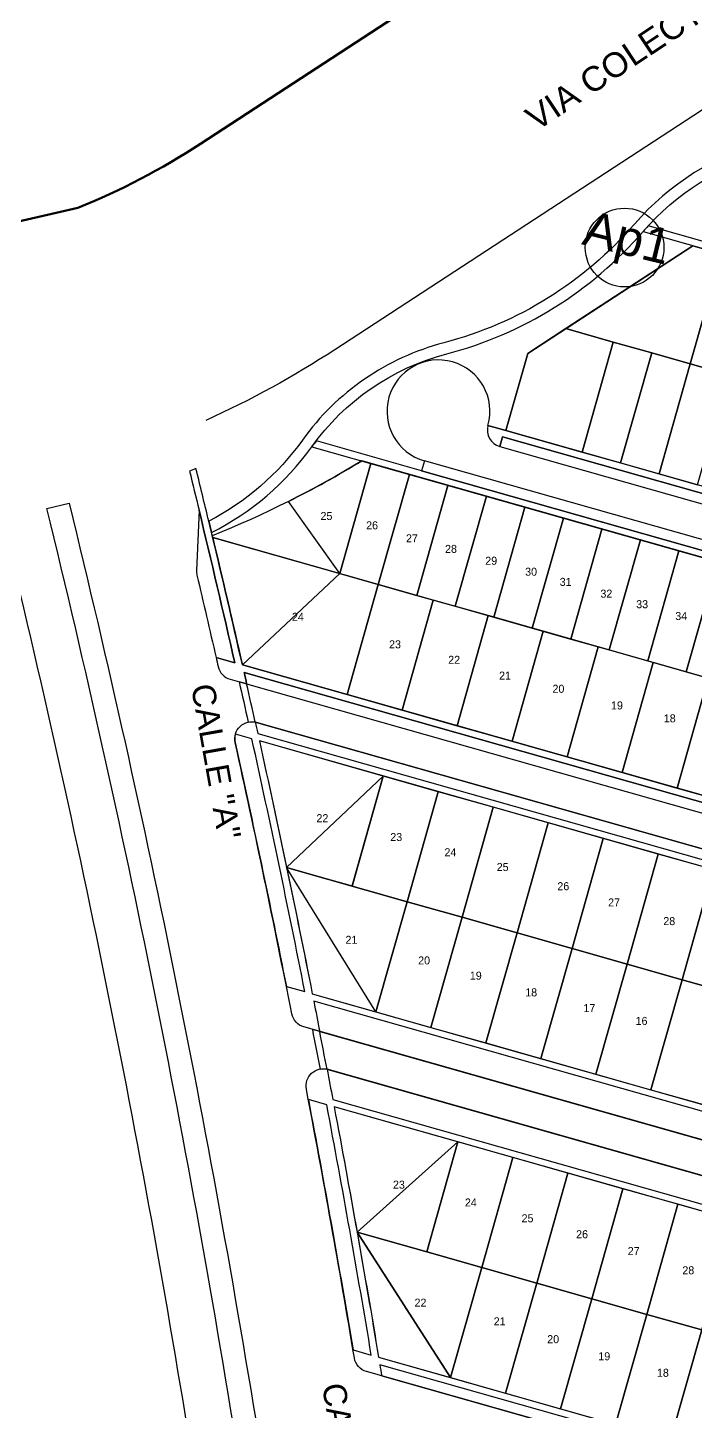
# Model space of a CAD drawing. Header units: millimetres. Extents: x 547073 to 557369, y 9424164 to 9429566.
# Drawn here: x 548537.2 to 548654, y 9428675.1 to 9428917 of the extents above; entities that cross this region are included whole.
import ezdxf

# ---------------------------------------------------------------- set-up
doc = ezdxf.new("R2010")
doc.units = ezdxf.units.MM
for name, color, linetype, lineweight in [('MANZANAS', 1, 'Continuous', 30), ('polilinea lote', 201, 'Continuous', 25), ('trazado manzanas', 6, 'Continuous', 25)]:
    doc.layers.add(name, color=color, linetype=linetype, lineweight=lineweight)
for name, color, linetype in [('NUMERACION', 1, 'Continuous'), ('TEXTO-CATASTRO', 12, 'Continuous'), ('trazado vias 2', 9, 'Continuous')]:
    doc.layers.add(name, color=color, linetype=linetype)
doc.styles.add('KBYOZ', font='micross.ttf')

msp = doc.modelspace()

# ---------------------------------------------------------------- linework, layer by layer
at = {"color": 5, "lineweight": 60, "flags": 128}
msp.add_lwpolyline([(548940.989, 9429078.612), (548911.758, 9429088.04), (548461.092, 9429190.968), (548459.22, 9429173.262), (548398.623, 9429112.152), (548381.103, 9429098.217), (548374.612, 9429065.582), (548386.116, 9429038.902), (548405.408, 9429015.31), (548433.887, 9428989.741), (548495.197, 9428895.197), (548502.646, 9428875.565), (548545.929, 9428885.53, 0.0485469), (548567.396, 9428896.737), (548708.451, 9428988.779, -0.1962962), (548881.884, 9429022.221), (548905.304, 9429017.22), (548918.009, 9429014.508), (548926.178, 9429012.764)], format="xyb", close=True, dxfattribs=at)
at = {"layer": 'MANZANAS'}
msp.add_circle((548641.596, 9428878.596), 6.888, dxfattribs=at)
at = {"layer": 'polilinea lote'}
for points in [[(548521.842, 9429104.02), (548518.788, 9429089.889), (548504.609, 9429092.951), (548488.238, 9428906.464), (548497.322, 9428896.561), (548503.815, 9428882.996), (548506.398, 9428876.429), (548545.929, 9428885.531, 0.0485469), (548567.396, 9428896.737), (548708.451, 9428988.779, -0.1962962), (548881.884, 9429022.221), (548905.304, 9429017.22), (548906.371, 9429021.918)], [(548597.208, 9428840.828), (548595.635, 9428841.274, -0.0391827), (548569.468, 9428828.172, -0.0000352), (548569.537, 9428827.883), (548591.755, 9428821.585)], [(548591.755, 9428821.585), (548582.808, 9428834.21, 0.0195838), (548595.635, 9428841.274), (548597.208, 9428840.828)], [(548598.489, 9428819.677), (548569.537, 9428827.883, -0.0027074), (548574.725, 9428805.624), (548593.036, 9428800.435)], [(548599.384, 9428786.163), (548577.709, 9428792.306, -0.0026822), (548582.468, 9428770.169), (548593.931, 9428766.92)], [(548603.552, 9428764.194), (548582.468, 9428770.169, -0.0026672), (548586.965, 9428748.107), (548598.098, 9428744.952)], [(548612.432, 9428722.18), (548590.791, 9428728.314, -0.0026402), (548594.801, 9428706.389)], [(548612.432, 9428722.18), (548590.791, 9428728.314, -0.0026402), (548594.801, 9428706.389), (548606.978, 9428702.938)], [(548602.989, 9428693.675), (548594.801, 9428706.389, -0.0026268), (548598.56, 9428684.536), (548611.145, 9428680.969)], [(548616.599, 9428700.211), (548594.801, 9428706.389, -0.0026268), (548598.56, 9428684.536), (548611.145, 9428680.969)]]:
    msp.add_lwpolyline(points, format="xyb", close=True, dxfattribs=at)
for points in [[(548658.531, 9428877.495), (548653.533, 9428878.912), (548631.323, 9428864.419), (548639.608, 9428862.071), (548646.343, 9428860.162), (548653.078, 9428858.253)], [(548665.266, 9428875.586), (548658.531, 9428877.495), (548653.078, 9428858.253), (548659.812, 9428856.344)], [(548639.608, 9428862.071), (548631.323, 9428864.419), (548624.66, 9428860.071), (548620.842, 9428846.602), (548634.154, 9428842.829)], [(548646.343, 9428860.162), (548639.608, 9428862.071), (548634.154, 9428842.829), (548640.889, 9428840.92)], [(548653.078, 9428858.253), (548646.343, 9428860.162), (548640.889, 9428840.92), (548647.624, 9428839.011)], [(548659.812, 9428856.344), (548653.078, 9428858.253), (548647.624, 9428839.011), (548654.358, 9428837.102)], [(548603.943, 9428838.919), (548597.208, 9428840.828), (548591.755, 9428821.585), (548598.489, 9428819.677)], [(548610.678, 9428837.01), (548603.943, 9428838.919), (548598.489, 9428819.677), (548605.224, 9428817.768)], [(548617.413, 9428835.101), (548610.678, 9428837.01), (548605.224, 9428817.768), (548611.959, 9428815.859)], [(548624.147, 9428833.192), (548617.413, 9428835.101), (548611.959, 9428815.859), (548618.694, 9428813.95)], [(548630.882, 9428831.283), (548624.147, 9428833.192), (548618.694, 9428813.95), (548625.428, 9428812.041)], [(548637.617, 9428829.375), (548630.882, 9428831.283), (548625.428, 9428812.041), (548632.163, 9428810.133)], [(548644.352, 9428827.466), (548637.617, 9428829.375), (548632.163, 9428810.133), (548638.898, 9428808.224)], [(548651.086, 9428825.557), (548644.352, 9428827.466), (548638.898, 9428808.224), (548645.632, 9428806.315)], [(548657.821, 9428823.648), (548651.086, 9428825.557), (548645.632, 9428806.315), (548652.367, 9428804.406)], [(548664.556, 9428821.739), (548657.821, 9428823.648), (548652.367, 9428804.406), (548659.102, 9428802.497)], [(548598.489, 9428819.677), (548593.036, 9428800.435), (548574.725, 9428805.624), (548591.755, 9428821.585)], [(548608.11, 9428816.95), (548605.224, 9428817.768), (548598.489, 9428819.677), (548593.036, 9428800.435), (548602.657, 9428797.708)], [(548617.732, 9428814.223), (548608.11, 9428816.95), (548602.657, 9428797.708), (548612.278, 9428794.981)], [(548627.353, 9428811.496), (548617.732, 9428814.223), (548612.278, 9428794.981), (548621.899, 9428792.254)], [(548636.974, 9428808.769), (548627.353, 9428811.496), (548621.899, 9428792.254), (548631.52, 9428789.527)], [(548646.595, 9428806.042), (548636.974, 9428808.769), (548631.52, 9428789.527), (548641.141, 9428786.8)], [(548656.216, 9428803.315), (548646.595, 9428806.042), (548641.141, 9428786.8), (548650.762, 9428784.073)], [(548665.837, 9428800.589), (548656.216, 9428803.315), (548650.762, 9428784.073), (548660.383, 9428781.347)], [(548582.468, 9428770.169), (548593.938, 9428766.945), (548599.384, 9428786.163)], [(548609.006, 9428783.436), (548599.384, 9428786.163), (548593.931, 9428766.92), (548603.552, 9428764.194)], [(548618.627, 9428780.709), (548609.006, 9428783.436), (548603.552, 9428764.194), (548613.173, 9428761.467)], [(548628.248, 9428777.982), (548618.627, 9428780.709), (548613.173, 9428761.467), (548622.794, 9428758.74)], [(548637.869, 9428775.255), (548628.248, 9428777.982), (548622.794, 9428758.74), (548632.415, 9428756.013)], [(548647.49, 9428772.528), (548637.869, 9428775.255), (548632.415, 9428756.013), (548642.036, 9428753.286)], [(548657.111, 9428769.801), (548647.49, 9428772.528), (548642.036, 9428753.286), (548651.657, 9428750.559)], [(548598.098, 9428744.952), (548582.468, 9428770.169), (548603.552, 9428764.194)], [(548666.732, 9428767.074), (548657.111, 9428769.801), (548651.657, 9428750.559), (548661.278, 9428747.832)], [(548613.173, 9428761.467), (548603.552, 9428764.194), (548598.098, 9428744.952), (548607.719, 9428742.225)], [(548622.794, 9428758.74), (548613.173, 9428761.467), (548607.719, 9428742.225), (548617.34, 9428739.498)], [(548632.415, 9428756.013), (548622.794, 9428758.74), (548617.34, 9428739.498), (548626.961, 9428736.771)], [(548642.036, 9428753.286), (548632.415, 9428756.013), (548626.961, 9428736.771), (548636.582, 9428734.044)], [(548651.657, 9428750.559), (548642.036, 9428753.286), (548636.582, 9428734.044), (548646.203, 9428731.317)], [(548661.278, 9428747.832), (548651.657, 9428750.559), (548646.203, 9428731.317), (548655.824, 9428728.59)], [(548612.432, 9428722.18), (548594.801, 9428706.389), (548594.801, 9428706.389), (548606.978, 9428702.938)], [(548622.053, 9428719.453), (548612.432, 9428722.18), (548606.978, 9428702.938), (548616.599, 9428700.211)], [(548631.674, 9428716.726), (548622.053, 9428719.453), (548616.599, 9428700.211), (548626.22, 9428697.484)], [(548641.295, 9428713.999), (548631.674, 9428716.726), (548626.22, 9428697.484), (548635.841, 9428694.757)], [(548650.916, 9428711.272), (548641.295, 9428713.999), (548635.841, 9428694.757), (548645.462, 9428692.03)], [(548660.537, 9428708.546), (548650.916, 9428711.272), (548645.462, 9428692.03), (548655.083, 9428689.304)], [(548606.978, 9428702.938), (548594.801, 9428706.389), (548611.145, 9428680.969), (548616.599, 9428700.211)], [(548626.22, 9428697.484), (548616.599, 9428700.211), (548611.145, 9428680.969), (548620.766, 9428678.242)], [(548635.841, 9428694.757), (548626.22, 9428697.484), (548620.766, 9428678.242), (548630.387, 9428675.515)], [(548645.462, 9428692.03), (548635.841, 9428694.757), (548630.387, 9428675.515), (548640.008, 9428672.788)], [(548655.083, 9428689.304), (548645.462, 9428692.03), (548640.008, 9428672.788), (548649.629, 9428670.061)], [(548664.704, 9428686.577), (548655.083, 9428689.304), (548649.629, 9428670.061), (548659.25, 9428667.335)]]:
    msp.add_lwpolyline(points, close=True, dxfattribs=at)
at = {"layer": 'trazado manzanas'}
for points in [[(548521.842, 9429104.02), (548518.788, 9429089.889), (548504.609, 9429092.951), (548488.238, 9428906.464), (548497.322, 9428896.561), (548503.815, 9428882.996), (548506.398, 9428876.429), (548545.929, 9428885.531, 0.0485469), (548567.396, 9428896.737), (548708.451, 9428988.779, -0.1962962), (548881.884, 9429022.221), (548905.304, 9429017.22), (548906.371, 9429021.918)], [(548840.352, 9428825.962, 0.0014134), (548839.895, 9428815.49, 0.0095115), (548839.224, 9428784.706), (548620.842, 9428846.602), (548624.66, 9428860.071), (548653.533, 9428878.912)], [(548569.468, 9428828.172, -0.0027427), (548574.725, 9428805.624), (548840.912, 9428730.179, -0.012996), (548839.286, 9428772.216), (548595.635, 9428841.274, -0.0391827)], [(548586.965, 9428748.107), (548844.478, 9428675.12, 0.0185491), (548842.668, 9428707.854, -0.0029732), (548841.838, 9428717.444), (548577.709, 9428792.306, -0.0053495)], [(548586.965, 9428748.107), (548844.478, 9428675.12, 0.0185491), (548842.668, 9428707.854, -0.0029732), (548841.838, 9428717.444), (548577.709, 9428792.306, -0.0053495)], [(548841.547, 9428615.667, 0.0231241), (548844.421, 9428656.427), (548590.791, 9428728.314, -0.005267), (548598.56, 9428684.536), (548841.547, 9428615.667)]]:
    msp.add_lwpolyline(points, format="xyb", close=True, dxfattribs=at)
at = {"layer": 'trazado vias 2'}
for points in [[(548801.284, 9428952.096), (549098.913, 9428867.739, 0.4295973), (549102.657, 9428869.959, -0.0098118), (549108.845, 9428894.859, -0.1312157), (549109.619, 9428896.199), (549112.792, 9428899.374, 0.1285492), (549113.558, 9428900.684, -0.0055691), (549117.632, 9428914.597, 0.4395261), (549108.66, 9428929.832), (548873.196, 9428980.107, 0.1958772), (548731.982, 9428952.789), (548590.894, 9428860.726, -0.0382989), (548568.361, 9428848.369)], [(548697.085, 9428917.598, -0.1614791), (548666.308, 9428897.166, 0.1490147), (548643.308, 9428882.69, -0.151519), (548609.964, 9428861.931, 0.1748747), (548585.233, 9428844.927, -0.1180984), (548568.851, 9428830.746), (548569.331, 9428828.745, 0.1206874), (548586.859, 9428843.761, -0.1748747), (548610.471, 9428859.996, 0.151519), (548644.821, 9428881.381, -0.1490147), (548666.834, 9428895.236, 0.1614791), (548698.659, 9428916.365, -0.1937047), (548722.7, 9428930.245, 0.1929911)], [(548839.271, 9428773.467), (548606.088, 9428839.558), (548587.673, 9428844.777, 0.010617), (548586.859, 9428843.761), (548839.286, 9428772.216, 0.012996)], [(548840.912, 9428730.179), (548574.725, 9428805.624, 0.0027427), (548569.468, 9428828.172, 0.0000699), (548569.331, 9428828.746), (548568.851, 9428830.745, 0.001125), (548566.612, 9428839.974, -0.0017344), (548565.49, 9428839.509, -0.0008342), (548567.153, 9428832.671, -0.0032474), (548573.41, 9428805.997), (548570.12, 9428806.93, -0.0001946), (548570.485, 9428805.331, 0.2742579), (548572.592, 9428803.111), (548575.48, 9428802.292, 0.0002428), (548575.028, 9428804.291), (548840.996, 9428728.908, 0.0005905)], [(548556.06, 9427964.851, 0.0616232), (548613.733, 9428173.641, 0.0745777), (548608.311, 9428392.906, -0.028003), (548586.39, 9428521.477, 0.0093748), (548566.487, 9428663.736, 0.0205847), (548532.73, 9428831.183)]]:
    msp.add_lwpolyline(points, format="xyb", dxfattribs=at)
for points in [[(548845.709, 9428782.868), (548841.223, 9428784.139, -0.0096852), (548841.893, 9428815.408, -0.0013502), (548842.329, 9428825.402), (548846.874, 9428824.113, -0.0000951), (548846.906, 9428824.816, 0.3482937), (548844.728, 9428827.84), (548840.498, 9428829.039, 0.0002492), (548840.41, 9428827.193), (548660.677, 9428878.134), (548645.708, 9428882.377, 0.0074766), (548644.821, 9428881.381), (548840.352, 9428825.962, 0.0014134), (548839.895, 9428815.49, 0.0095115), (548839.224, 9428784.706), (548620.842, 9428846.602), (548617.693, 9428847.494, 0.4139332), (548619.758, 9428843.791), (548620.249, 9428845.523), (548839.222, 9428783.459), (548839.222, 9428781.589), (548842.004, 9428780.8, 0.4142136)], [(548597.208, 9428840.828), (548595.635, 9428841.274, -0.0391827), (548569.468, 9428828.172, -0.0000352), (548569.537, 9428827.883), (548591.755, 9428821.585)], [(548839.253, 9428775.343), (548606.579, 9428841.29), (548606.088, 9428839.558), (548839.271, 9428773.467, -0.0005795)], [(548544.425, 9428833.876, -0.0205648), (548578.338, 9428665.622, -0.0093777), (548598.309, 9428522.873, 0.0280789), (548620.077, 9428395.284, -0.074726), (548625.624, 9428172.022, -0.0613019), (548567.675, 9427961.559), (548563.773, 9427962.665, 0.061549), (548621.661, 9428172.562, 0.074677), (548616.155, 9428394.491, -0.0280535), (548594.336, 9428522.408, 0.0093768), (548574.387, 9428664.993, 0.0205714), (548540.527, 9428832.978)], [(548567.153, 9428832.671), (548566.709, 9428822.099, 0.0685234), (548566.786, 9428821.285, -0.0017492), (548570.12, 9428806.93), (548573.41, 9428805.997, 0.0032474)], [(548598.489, 9428819.677), (548569.537, 9428827.883, -0.0027074), (548574.725, 9428805.624), (548593.036, 9428800.435)], [(548840.996, 9428728.908), (548575.028, 9428804.291, -0.0002428), (548575.48, 9428802.292), (548841.124, 9428727.001, -0.0005905)], [(548575.48, 9428802.292), (548574.166, 9428802.665, -0.0008574), (548575.749, 9428795.606, -0.1032587), (548576.974, 9428795.622, 0.0008098)], [(548583.378, 9428744.592, 0.0057525), (548573.468, 9428792.03, -0.5674002), (548577.216, 9428795.564), (548846.353, 9428719.283, -0.3127686), (548848.525, 9428716.642, 0.002557), (548849.24, 9428708.463, -0.0209176), (548851.134, 9428670.992, -0.5003292), (548847.316, 9428668.08), (548585.503, 9428742.285, -0.2821988)], [(548841.587, 9428720.634), (548577.216, 9428795.564, 0.0206917), (548576.974, 9428795.622, -0.0002409), (548577.415, 9428793.637), (548841.736, 9428718.72, -0.0005927)], [(548576.398, 9428792.678), (548573.511, 9428793.496, 0.1240353), (548573.468, 9428792.03, -0.0051715), (548582.427, 9428749.393), (548585.668, 9428748.474, 0.0053534)], [(548844.499, 9428673.867), (548587.226, 9428746.786, -0.0006378), (548588.263, 9428741.503), (548844.547, 9428668.864, 0.0028297)], [(548588.263, 9428741.503), (548586.969, 9428741.869, -0.0008389), (548588.314, 9428734.921, -0.1032587), (548589.539, 9428734.9, 0.0007966)], [(548589.694, 9428734.861), (548848.886, 9428661.398, -0.3408214), (548851.067, 9428658.454, -0.0243435), (548848.102, 9428614.898, -0.0001523), (548848.034, 9428614.321, -0.4615684), (548844.237, 9428611.786), (548596.465, 9428682.011, -0.2900548), (548594.324, 9428684.404, 0.0056683), (548585.929, 9428731.413, -0.5577298)], [(548844.528, 9428662.634), (548589.539, 9428734.9, -0.0006354), (548590.542, 9428729.631), (548844.45, 9428657.667, 0.0028097)], [(548589.501, 9428728.679), (548586.275, 9428729.593, -0.00528), (548594.09, 9428685.803), (548597.283, 9428684.898, 0.0052708)], [(548841.405, 9428614.46), (548598.778, 9428683.227, -0.0002357), (548599.103, 9428681.264), (548841.189, 9428612.65)]]:
    msp.add_lwpolyline(points, format="xyb", close=True, dxfattribs=at)
for points in [[(548617.693, 9428847.494), (548620.842, 9428846.602)], [(548619.758, 9428843.791), (548620.249, 9428845.523)], [(548606.579, 9428841.29), (548606.088, 9428839.558)], [(548567.153, 9428832.671), (548566.709, 9428822.099)]]:
    msp.add_lwpolyline(points, dxfattribs=at)
msp.add_lwpolyline([(548620.249, 9428845.523), (548619.761, 9428843.79), (548839.222, 9428781.589), (548839.222, 9428783.459)], close=True, dxfattribs=at)
for centre, radius, start, end in [((548609.034, 9428849.949), 9, 344.17571, 254.17399), ((548620.579, 9428846.676), 3, 164.17575, 254.17575), ((548569.706, 9428821.973), 3, 177.5945, 193.2744)]:
    msp.add_arc(centre, radius, start, end, dxfattribs=at)

# ---------------------------------------------------------------- texts
at = {"layer": 'MANZANAS', "insert": (548641.882, 9428879.462), "char_height": 6.1586, "width": 0.000285, "attachment_point": 5, "rotation": 346.27061, "style": 'KBYOZ'}
msp.add_mtext('Ap1', dxfattribs=at)
at = {"layer": 'NUMERACION', "color": 1, "char_height": 1.4, "attachment_point": 1, "rotation": 0.01637}
for s, insert in [('25', (548588.398, 9428832.353)), ('26', (548596.374, 9428830.716)), ('27', (548603.35, 9428828.443)), ('28', (548610.183, 9428826.597)), ('29', (548617.216, 9428824.522)), ('30', (548624.192, 9428822.605)), ('31', (548630.242, 9428820.829)), ('32', (548637.36, 9428818.77)), ('33', (548643.624, 9428816.923)), ('34', (548650.458, 9428814.863)), ('24', (548583.401, 9428814.72)), ('23', (548600.392, 9428809.905)), ('22', (548610.733, 9428807.198)), ('21', (548619.64, 9428804.439)), ('20', (548628.978, 9428802.134)), ('19', (548639.216, 9428799.223)), ('18', (548648.449, 9428796.96)), ('22', (548587.686, 9428779.503)), ('23', (548600.599, 9428776.21)), ('24', (548610.083, 9428773.543)), ('25', (548619.222, 9428770.963)), ('26', (548629.827, 9428767.607)), ('27', (548638.707, 9428764.768)), ('28', (548648.364, 9428761.499)), ('21', (548592.768, 9428758.232)), ('20', (548605.477, 9428754.63)), ('19', (548614.519, 9428751.965)), ('18', (548624.211, 9428749.034)), ('17', (548634.393, 9428746.299)), ('16', (548643.519, 9428744.047)), ('23', (548601.071, 9428715.411)), ('24', (548613.658, 9428712.3)), ('25', (548623.568, 9428709.532)), ('26', (548633.112, 9428706.741)), ('27', (548642.14, 9428703.797)), ('28', (548651.698, 9428700.441)), ('22', (548604.847, 9428694.782)), ('21', (548618.692, 9428691.507)), ('20', (548628.057, 9428688.392)), ('19', (548636.995, 9428685.405)), ('18', (548647.253, 9428682.514))]:
    msp.add_mtext_dynamic_manual_height_columns(s, width=3.30606, gutter_width=12.5, heights=[0], dxfattribs=dict(at, insert=insert))
at = {"layer": 'TEXTO-CATASTRO', "attachment_point": 5, "style": 'KBYOZ'}
for s, insert, char_height, width, rotation in [('VIA COLECTORA 3', (548647.298, 9428915.441), 4.284, 0.000000000252, 33.61466), ('CALLE "A"', (548570.117, 9428788.723), 4.08, 0.00000000024, 280.05761), ('CALLE "A"', (548593, 9428666.438), 4.08, 0.00000000024, 280.05761)]:
    msp.add_mtext(s, dxfattribs=dict(at, insert=insert, char_height=char_height, width=width, rotation=rotation))

doc.saveas('drawing.dxf')
